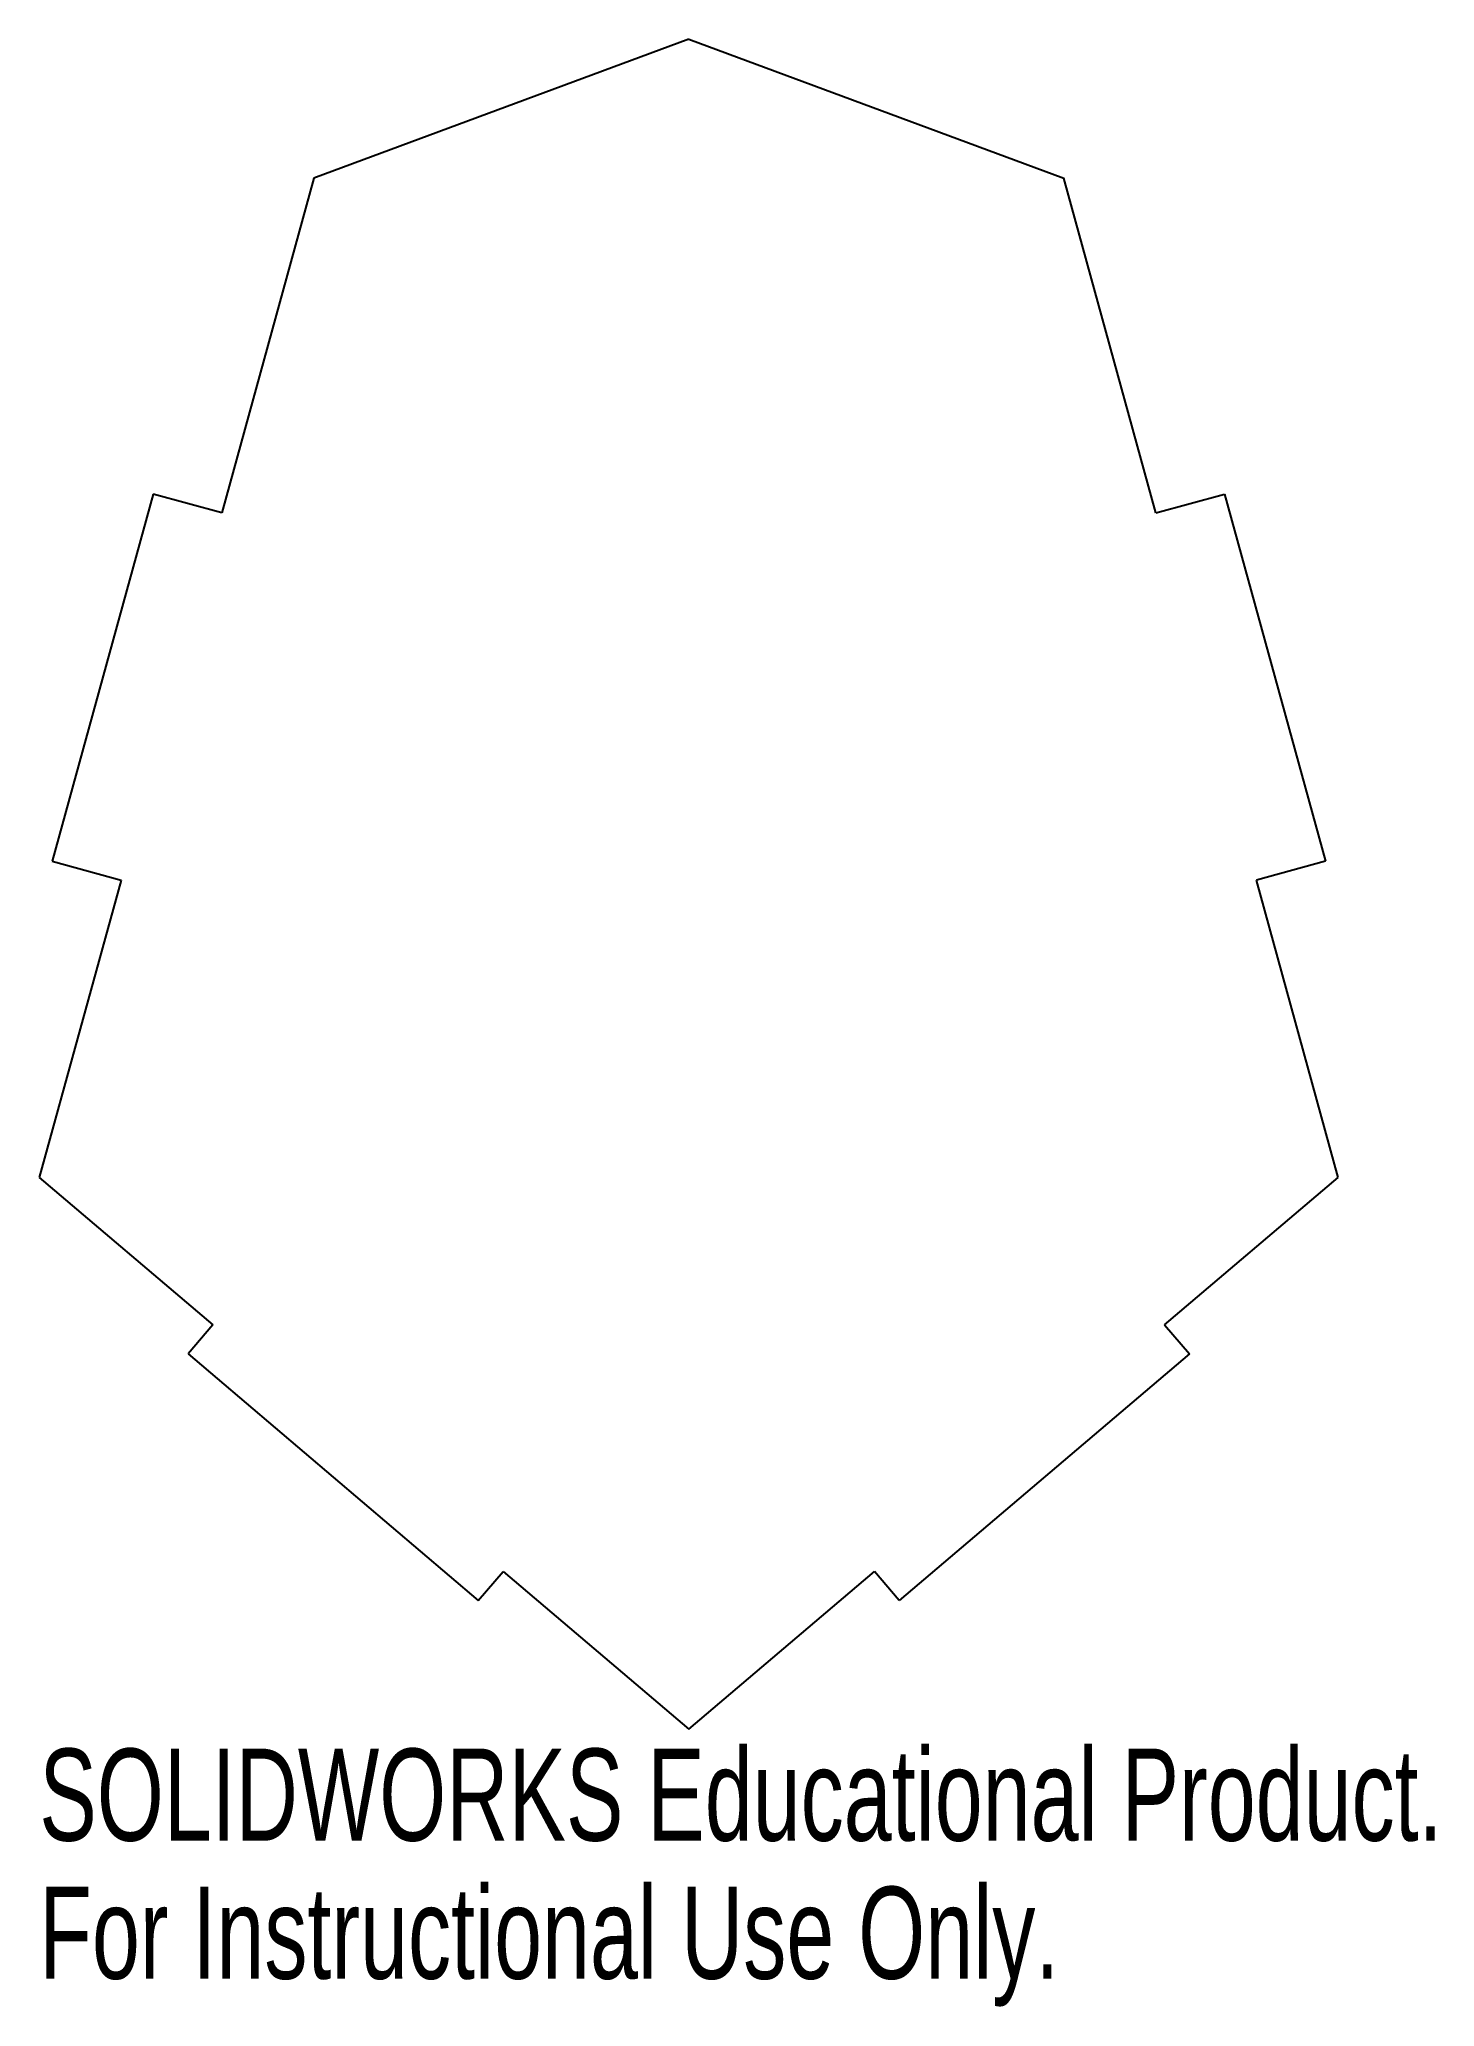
# Model space of a CAD drawing. Header units: millimetres. Extents: x -34 to 39, y -47 to 57.
import ezdxf

# ---------------------------------------------------------------- set-up
doc = ezdxf.new("R2010")
doc.units = ezdxf.units.MM
doc.styles.add('SLDTEXTSTYLE0', font='TXT', dxfattribs={"width": 0.7})

msp = doc.modelspace()

# ---------------------------------------------------------------- linework, layer by layer
at = {"color": 7, "linetype": 'Continuous', "lineweight": 25}
for p, q in [((0, 56.79), (-19.69, 49.49)), ((0, 56.79), (19.69, 49.49)), ((-19.69, 49.49), (-24.52, 31.92)), ((24.52, 31.92), (19.69, 49.49)), ((-28.13, 32.91), (-33.43, 13.63)), ((-24.52, 31.92), (-28.13, 32.91)), ((24.52, 31.92), (28.13, 32.91)), ((28.13, 32.91), (33.43, 13.63)), ((-33.43, 13.63), (-29.81, 12.64)), ((33.43, 13.63), (29.81, 12.64)), ((-29.81, 12.64), (-34.1, -2.97)), ((34.1, -2.97), (29.81, 12.64)), ((-34.1, -2.97), (-24.99, -10.71)), ((24.99, -10.71), (34.1, -2.97)), ((-24.99, -10.71), (-26.29, -12.23)), ((24.99, -10.71), (26.29, -12.23)), ((-26.29, -12.23), (-11.05, -25.18)), ((26.29, -12.23), (11.05, -25.18)), ((-11.05, -25.18), (-9.75, -23.66)), ((-9.75, -23.66), (0, -31.94)), ((0, -31.94), (9.75, -23.66)), ((11.05, -25.18), (9.75, -23.66))]:
    msp.add_line(p, q, dxfattribs=at)

# ---------------------------------------------------------------- texts
at = {"color": 7, "linetype": 'Continuous', "char_height": 4.8336, "attachment_point": 1, "style": 'SLDTEXTSTYLE0'}
for s, insert in [('SOLIDWORKS Educational Product.', (-34.1, -32.96)), ('For Instructional Use Only.', (-34.1, -40.21))]:
    msp.add_mtext(s, dxfattribs=dict(at, insert=insert))

doc.saveas('drawing.dxf')
